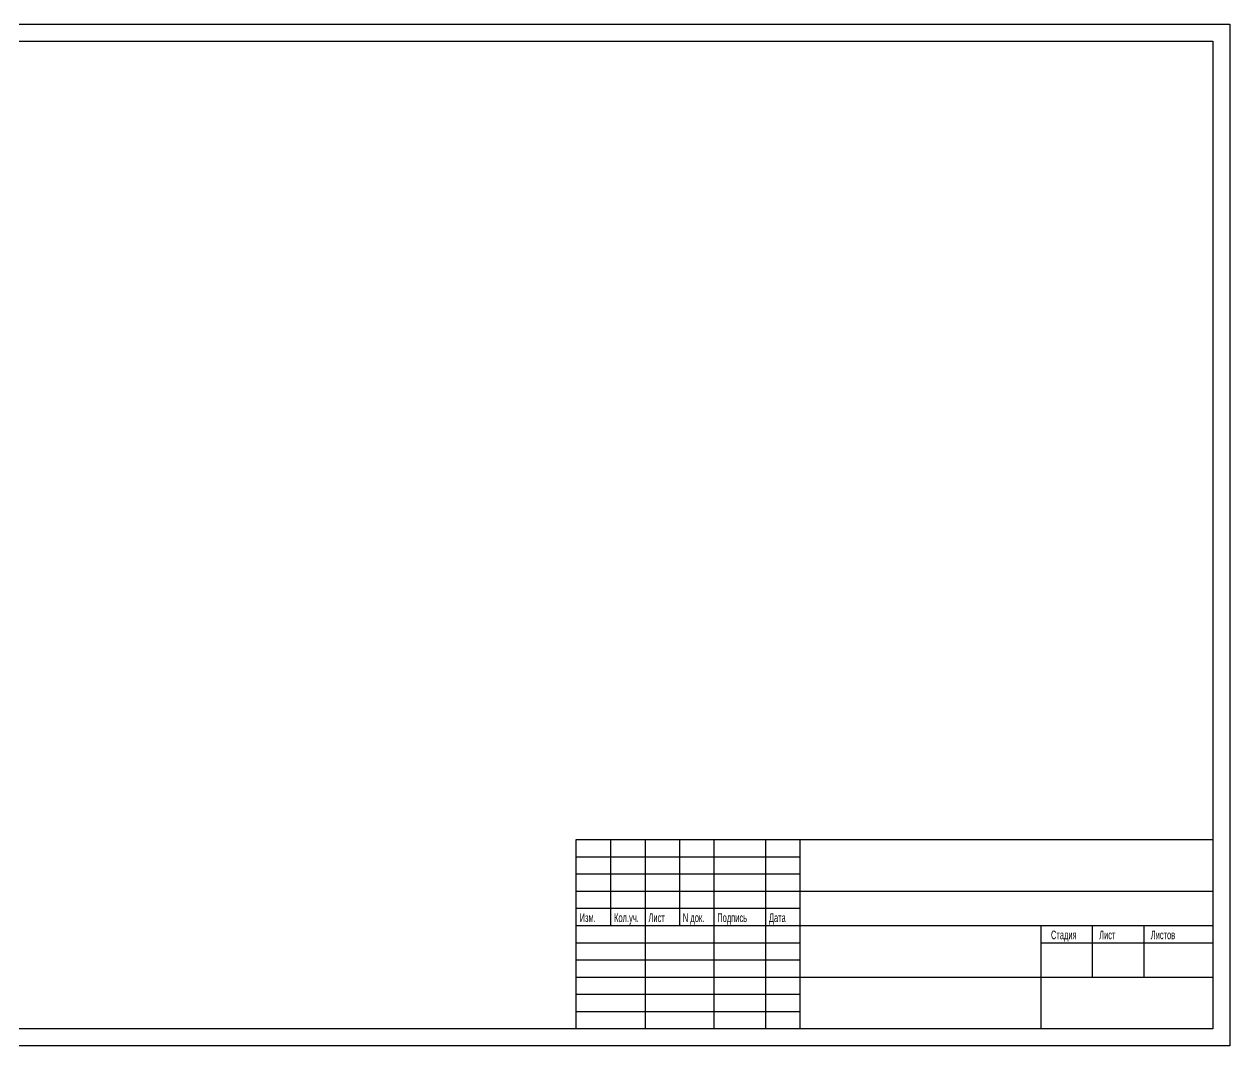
# Model space of a CAD drawing. Extents: x 0 to 1050, y 0 to 297.
# Drawn here: x 699.5 to 1050, y 0 to 297 of the extents above; entities that cross this region are included whole.
import ezdxf

# ---------------------------------------------------------------- set-up
doc = ezdxf.new("R2010")
doc.units = 0
doc.header["$MEASUREMENT"] = 0
doc.layers.add('РАМКА', color=7, linetype='CONTINUOUS')

msp = doc.modelspace()

# ---------------------------------------------------------------- linework, layer by layer
at = {"layer": 'РАМКА'}
for p, q in [((870, 60), (870, 35)), ((880, 60), (880, 5)), ((890, 60), (890, 35)), ((900, 60), (900, 5)), ((915, 60), (915, 5)), ((925, 60), (925, 5)), ((860, 55), (925, 55)), ((860, 50), (925, 50)), ((860, 45), (925, 45)), ((925, 45), (1045, 45)), ((860, 40), (925, 40)), ((860, 35), (925, 35)), ((925, 35), (1045, 35)), ((995, 35), (995, 5)), ((1010, 35), (1010, 20)), ((1025, 35), (1025, 20)), ((860, 30), (925, 30)), ((995, 30), (1045, 30)), ((860, 25), (925, 25)), ((860, 20), (925, 20)), ((925, 20), (1045, 20)), ((860, 15), (925, 15)), ((860, 10), (925, 10))]:
    msp.add_line(p, q, dxfattribs=at)
for points in [[(0, 0), (0, 297), (1050, 297), (1050, 0)], [(20, 5), (20, 292), (1045, 292), (1045, 5)]]:
    msp.add_lwpolyline(points, close=True, dxfattribs=at)
msp.add_lwpolyline([(860, 5), (860, 60), (1045, 60)], dxfattribs=at)

# ---------------------------------------------------------------- texts
at = {"layer": 'РАМКА', "width": 0.6}
for s, p in [('Изм.', (861, 36)), ('Кол.уч.', (871, 36)), ('Лист', (881, 36)), ('N док.', (891, 36)), ('Подпись', (901, 36)), ('Дата', (916, 36)), ('Стадия', (998, 31)), ('Лист', (1012, 31)), ('Листов', (1027, 31))]:
    msp.add_text(s, height=2.5, dxfattribs=at).set_placement(p)

doc.saveas('drawing.dxf')
